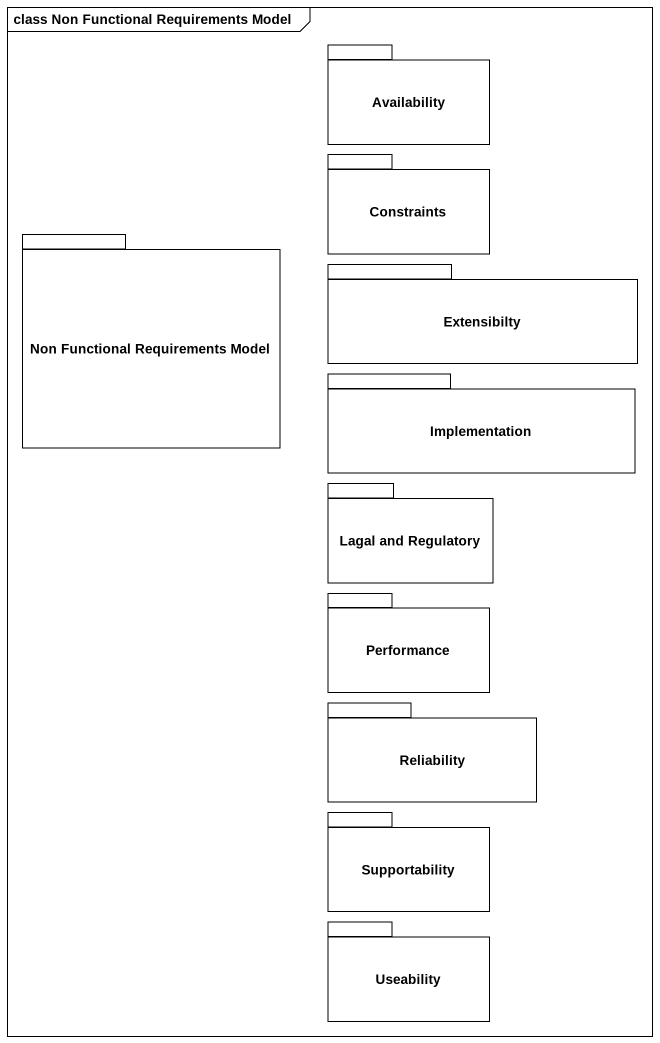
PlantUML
@startuml
mainframe class Non Functional Requirements Model
package Availability {
}
package Constraints {
}
package "Non Functional Requirements Model" as Non_Functional_Requirements {
}
package Extensibilty {
}
package Implementation {
}
package "Lagal and Regulatory" as Lagal_and_Regulatory {
}
package Performance {
}
package Reliability {
}
package Supportability {
}
package Useability {
}
@enduml
